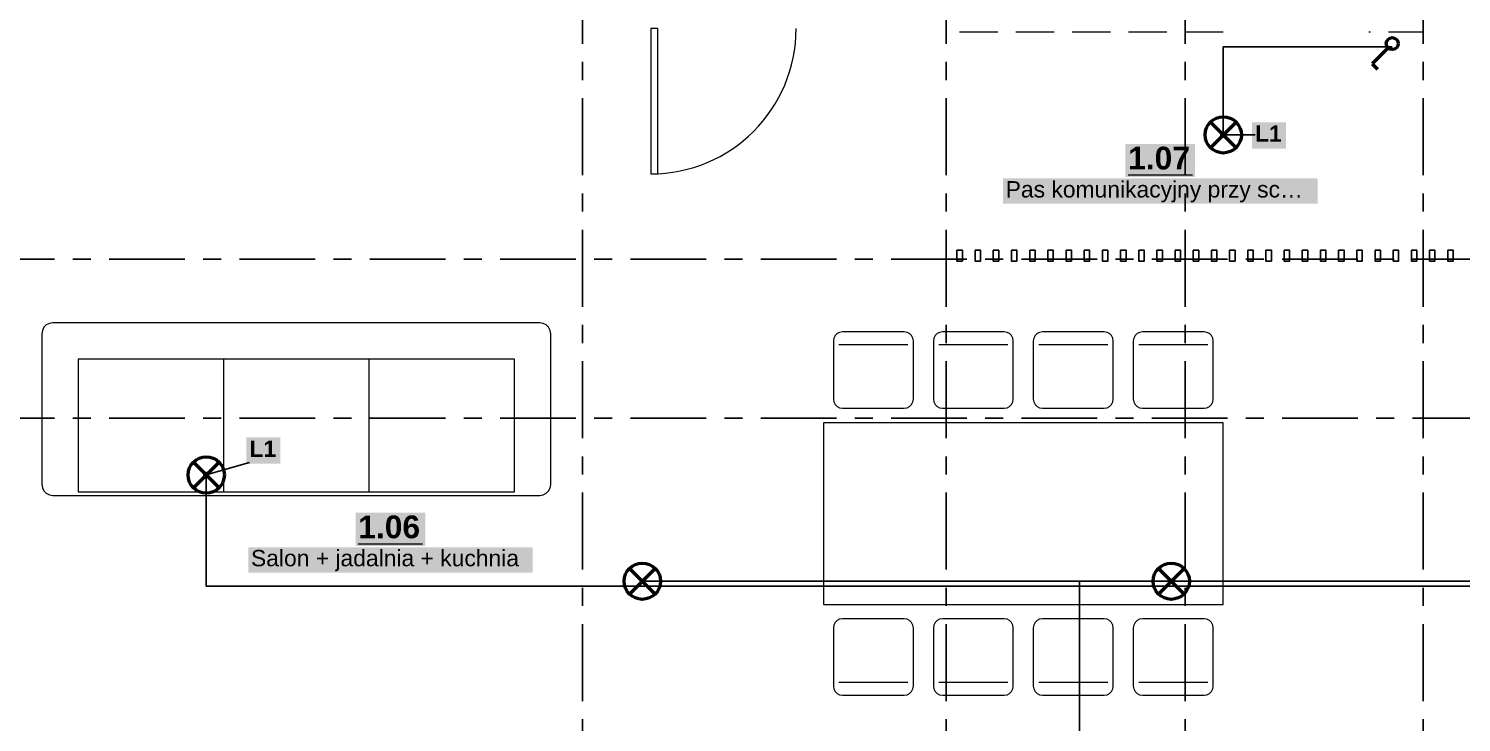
# Model space of a CAD drawing. Header units: metres. Extents: x -4.1 to 20.7, y -4.1 to 10.4.
# Drawn here: x 0.83 to 8.71, y 1.2 to 5.02 of the extents above; entities that cross this region are included whole.
import ezdxf

# ---------------------------------------------------------------- set-up
doc = ezdxf.new("R2010")
doc.units = ezdxf.units.M
doc.linetypes.add('KRESKOWA', pattern=[5.25, 4.2, -1.05])
doc.linetypes.add('PUNKTOWA', pattern=[10.5, 8.4, -1.05, 0, -1.05])
doc.layers.add('A-MASKA', color=7, linetype='Continuous', lineweight=18)
doc.layers.add('E-OPISY', color=2, linetype='Continuous', lineweight=25)
for name, color, linetype, lineweight, true_color in [('E-LACZNIKI', 30, 'Continuous', 35, 0xd06000), ('E-OSWIETLENIE', 30, 'Continuous', 35, 0xd06000), ('E-TRASY', 8, 'Continuous', 25, 0x606060), ('I-OSIE', 8, 'PUNKTOWA', 18, 0x7a7a7a), ('I-PODKLAD', 8, 'Continuous', 18, 0x9a9a9a), ('I-PODKLAD-SCIANY', 8, 'Continuous', 25, 0x6e6e6e), ('I-POMIESZCZENIA', 8, 'Continuous', 25, 0x4a4a4a)]:
    doc.layers.add(name, color=color, linetype=linetype, lineweight=lineweight, true_color=true_color)
doc.styles.add('PL_ARIAL', font='arial.ttf')
doc.styles.add('PL_ARIAL_B', font='arialbd.ttf')

msp = doc.modelspace()

# ---------------------------------------------------------------- hatches: boundary and pattern name
at = {"layer": 'A-MASKA', "true_color": 0xffffff}
for points in [[(7.5575, 4.3594), (7.7452, 4.3594), (7.7452, 4.5042), (7.5575, 4.5042)], [(6.8618, 4.202), (7.2454, 4.202), (7.2454, 4.3845), (6.8618, 4.3845)], [(6.188, 4.0552), (7.9191, 4.0552), (7.9191, 4.195), (6.188, 4.195)], [(2.025, 2.6244), (2.2126, 2.6244), (2.2126, 2.7692), (2.025, 2.7692)], [(2.6262, 2.1716), (3.0098, 2.1716), (3.0098, 2.3541), (2.6262, 2.3541)], [(2.0357, 2.0248), (3.6002, 2.0248), (3.6002, 2.1646), (2.0357, 2.1646)]]:
    msp.add_hatch(color=7, dxfattribs=at).paths.add_polyline_path(points)
at = {"layer": 'E-OPISY', "true_color": 0x000000}
for points in [[(7.4175, 4.435), (7.4169, 4.4395), (7.4152, 4.4437), (7.4124, 4.4474), (7.4088, 4.4502), (7.4045, 4.4519), (7.4, 4.4525), (7.3955, 4.4519), (7.3913, 4.4502), (7.3876, 4.4474), (7.3848, 4.4437), (7.3831, 4.4395), (7.3825, 4.435), (7.3831, 4.4305), (7.3848, 4.4262), (7.3876, 4.4226), (7.3913, 4.4198), (7.3955, 4.4181), (7.4, 4.4175), (7.4045, 4.4181), (7.4088, 4.4198), (7.4124, 4.4226), (7.4152, 4.4262), (7.4169, 4.4305)], [(1.8218, 2.5625), (1.8212, 2.567), (1.8195, 2.5713), (1.8167, 2.5749), (1.8131, 2.5777), (1.8089, 2.5794), (1.8043, 2.58), (1.7998, 2.5794), (1.7956, 2.5777), (1.792, 2.5749), (1.7892, 2.5713), (1.7874, 2.567), (1.7868, 2.5625), (1.7874, 2.558), (1.7892, 2.5537), (1.792, 2.5501), (1.7956, 2.5473), (1.7998, 2.5456), (1.8043, 2.545), (1.8089, 2.5456), (1.8131, 2.5473), (1.8167, 2.5501), (1.8195, 2.5537), (1.8212, 2.558)]]:
    msp.add_hatch(color=7, dxfattribs=at).paths.add_polyline_path(points)

# ---------------------------------------------------------------- linework, layer by layer
at = {"layer": 'E-LACZNIKI', "lineweight": 50, "ltscale": 0.05}
for points in [[(8.3067, 4.9142), (8.2186, 4.8261)], [(8.2186, 4.8261), (8.2483, 4.7964)]]:
    msp.add_lwpolyline(points, dxfattribs=at)
msp.add_circle((8.33, 4.9375), 0.033, dxfattribs=at)
at = {"layer": 'E-OPISY', "lineweight": 25, "ltscale": 0.05}
for points in [[(7.4, 4.435), (7.575, 4.435)], [(1.8043, 2.5625), (2.0425, 2.6303)]]:
    msp.add_lwpolyline(points, dxfattribs=at)
at = {"layer": 'E-OSWIETLENIE', "lineweight": 50, "ltscale": 0.05}
for points in [[(7.3293, 4.3643), (7.4707, 4.5057)], [(7.3293, 4.5057), (7.4707, 4.3643)], [(1.7336, 2.4918), (1.875, 2.6332)], [(1.7336, 2.6332), (1.875, 2.4918)], [(4.1328, 1.9068), (4.2742, 2.0482)], [(4.1328, 2.0482), (4.2742, 1.9068)], [(7.0431, 1.9068), (7.1845, 2.0482)], [(7.0431, 2.0482), (7.1845, 1.9068)]]:
    msp.add_lwpolyline(points, dxfattribs=at)
for centre in [(7.4, 4.435), (1.8043, 2.5625), (4.2035, 1.9775), (7.1138, 1.9775)]:
    msp.add_circle(centre, 0.1, dxfattribs=at)
at = {"layer": 'E-TRASY', "linetype": 'Continuous', "lineweight": 25, "ltscale": 0.05, "flags": 128}
for points in [[(8.33, 4.92), (7.4, 4.92), (7.4, 4.435)], [(11.645, 1.6), (11.645, 1.95), (1.8043, 1.95), (1.8043, 2.5625)], [(7.1138, 1.9775), (4.2035, 1.9775)], [(4.2035, 1.9775), (10.1097, 1.9775)], [(6.61, 0.205), (6.61, 1.9775), (7.1138, 1.9775)]]:
    msp.add_lwpolyline(points, dxfattribs=at)
at = {"layer": 'I-OSIE', "linetype": 'PUNKTOWA', "lineweight": 25, "ltscale": 0.050462, "flags": 128}
for points in [[(3.875, -3.75), (3.875, 10.45)], [(5.875, -3.75), (5.875, 10.45)], [(7.19, -3.75), (7.19, 10.45)], [(8.5, -3.75), (8.5, 10.45)]]:
    msp.add_lwpolyline(points, dxfattribs=at)
at = {"layer": 'I-OSIE', "linetype": 'PUNKTOWA', "lineweight": 25, "ltscale": 0.049657, "flags": 128}
for points in [[(-3.75, 3.75), (20.6514, 3.75)], [(-3.75, 2.875), (20.6514, 2.875)]]:
    msp.add_lwpolyline(points, dxfattribs=at)
at = {"layer": 'I-PODKLAD', "lineweight": 18, "ltscale": 0.05}
msp.add_lwpolyline([(4.25, 5.02), (4.25, 4.22), (4.29, 4.22), (4.29, 5.02)], close=True, dxfattribs=at)
at = {"layer": 'I-PODKLAD', "linetype": 'KRESKOWA', "lineweight": 13, "ltscale": 0.05, "flags": 128}
for points in [[(7.3995, 5), (5.875, 5)], [(8.5, 5.0195), (8.5, 5), (8.2005, 5)]]:
    msp.add_lwpolyline(points, dxfattribs=at)
at = {"layer": 'I-PODKLAD', "lineweight": 13, "ltscale": 0.05, "true_color": 0xb8b8b8}
for points in [[(0.96, 3.4), (0.9415, 3.3971), (0.9247, 3.3885), (0.9115, 3.3753), (0.9029, 3.3585), (0.9, 3.34), (0.9, 2.51), (0.9029, 2.4915), (0.9115, 2.4747), (0.9247, 2.4615), (0.9415, 2.4529), (0.96, 2.45), (3.64, 2.45), (3.6585, 2.4529), (3.6753, 2.4615), (3.6885, 2.4747), (3.6971, 2.4915), (3.7, 2.51), (3.7, 3.34), (3.6971, 3.3585), (3.6885, 3.3753), (3.6753, 3.3885), (3.6585, 3.3971), (3.64, 3.4)], [(5.645, 2.93), (5.6605, 2.9324), (5.6744, 2.9395), (5.6855, 2.9506), (5.6926, 2.9645), (5.695, 2.98), (5.695, 3.3), (5.6926, 3.3155), (5.6855, 3.3294), (5.6744, 3.3405), (5.6605, 3.3476), (5.645, 3.35), (5.305, 3.35), (5.2895, 3.3476), (5.2756, 3.3405), (5.2645, 3.3294), (5.2574, 3.3155), (5.255, 3.3), (5.255, 2.98), (5.2574, 2.9645), (5.2645, 2.9506), (5.2756, 2.9395), (5.2895, 2.9324), (5.305, 2.93)], [(6.195, 2.93), (6.2105, 2.9324), (6.2244, 2.9395), (6.2355, 2.9506), (6.2426, 2.9645), (6.245, 2.98), (6.245, 3.3), (6.2426, 3.3155), (6.2355, 3.3294), (6.2244, 3.3405), (6.2105, 3.3476), (6.195, 3.35), (5.855, 3.35), (5.8395, 3.3476), (5.8256, 3.3405), (5.8145, 3.3294), (5.8074, 3.3155), (5.805, 3.3), (5.805, 2.98), (5.8074, 2.9645), (5.8145, 2.9506), (5.8256, 2.9395), (5.8395, 2.9324), (5.855, 2.93)], [(6.745, 2.93), (6.7605, 2.9324), (6.7744, 2.9395), (6.7855, 2.9506), (6.7926, 2.9645), (6.795, 2.98), (6.795, 3.3), (6.7926, 3.3155), (6.7855, 3.3294), (6.7744, 3.3405), (6.7605, 3.3476), (6.745, 3.35), (6.405, 3.35), (6.3895, 3.3476), (6.3756, 3.3405), (6.3645, 3.3294), (6.3574, 3.3155), (6.355, 3.3), (6.355, 2.98), (6.3574, 2.9645), (6.3645, 2.9506), (6.3756, 2.9395), (6.3895, 2.9324), (6.405, 2.93)], [(7.295, 2.93), (7.3105, 2.9324), (7.3244, 2.9395), (7.3355, 2.9506), (7.3426, 2.9645), (7.345, 2.98), (7.345, 3.3), (7.3426, 3.3155), (7.3355, 3.3294), (7.3244, 3.3405), (7.3105, 3.3476), (7.295, 3.35), (6.955, 3.35), (6.9395, 3.3476), (6.9256, 3.3405), (6.9145, 3.3294), (6.9074, 3.3155), (6.905, 3.3), (6.905, 2.98), (6.9074, 2.9645), (6.9145, 2.9506), (6.9256, 2.9395), (6.9395, 2.9324), (6.955, 2.93)], [(3.5, 3.2), (1.1, 3.2), (1.1, 2.47), (3.5, 2.47)], [(5.2, 1.85), (7.4, 1.85), (7.4, 2.85), (5.2, 2.85)], [(5.305, 1.77), (5.2895, 1.7676), (5.2756, 1.7605), (5.2645, 1.7494), (5.2574, 1.7355), (5.255, 1.72), (5.255, 1.4), (5.2574, 1.3845), (5.2645, 1.3706), (5.2756, 1.3595), (5.2895, 1.3524), (5.305, 1.35), (5.645, 1.35), (5.6605, 1.3524), (5.6744, 1.3595), (5.6855, 1.3706), (5.6926, 1.3845), (5.695, 1.4), (5.695, 1.72), (5.6926, 1.7355), (5.6855, 1.7494), (5.6744, 1.7605), (5.6605, 1.7676), (5.645, 1.77)], [(5.855, 1.77), (5.8395, 1.7676), (5.8256, 1.7605), (5.8145, 1.7494), (5.8074, 1.7355), (5.805, 1.72), (5.805, 1.4), (5.8074, 1.3845), (5.8145, 1.3706), (5.8256, 1.3595), (5.8395, 1.3524), (5.855, 1.35), (6.195, 1.35), (6.2105, 1.3524), (6.2244, 1.3595), (6.2355, 1.3706), (6.2426, 1.3845), (6.245, 1.4), (6.245, 1.72), (6.2426, 1.7355), (6.2355, 1.7494), (6.2244, 1.7605), (6.2105, 1.7676), (6.195, 1.77)], [(6.405, 1.77), (6.3895, 1.7676), (6.3756, 1.7605), (6.3645, 1.7494), (6.3574, 1.7355), (6.355, 1.72), (6.355, 1.4), (6.3574, 1.3845), (6.3645, 1.3706), (6.3756, 1.3595), (6.3895, 1.3524), (6.405, 1.35), (6.745, 1.35), (6.7605, 1.3524), (6.7744, 1.3595), (6.7855, 1.3706), (6.7926, 1.3845), (6.795, 1.4), (6.795, 1.72), (6.7926, 1.7355), (6.7855, 1.7494), (6.7744, 1.7605), (6.7605, 1.7676), (6.745, 1.77)], [(6.955, 1.77), (6.9395, 1.7676), (6.9256, 1.7605), (6.9145, 1.7494), (6.9074, 1.7355), (6.905, 1.72), (6.905, 1.4), (6.9074, 1.3845), (6.9145, 1.3706), (6.9256, 1.3595), (6.9395, 1.3524), (6.955, 1.35), (7.295, 1.35), (7.3105, 1.3524), (7.3244, 1.3595), (7.3355, 1.3706), (7.3426, 1.3845), (7.345, 1.4), (7.345, 1.72), (7.3426, 1.7355), (7.3355, 1.7494), (7.3244, 1.7605), (7.3105, 1.7676), (7.295, 1.77)]]:
    msp.add_lwpolyline(points, close=True, dxfattribs=at)
for points in [[(5.285, 3.28), (5.665, 3.28)], [(5.835, 3.28), (6.215, 3.28)], [(6.385, 3.28), (6.765, 3.28)], [(6.935, 3.28), (7.315, 3.28)], [(1.9, 3.2), (1.9, 2.47)], [(2.7, 3.2), (2.7, 2.47)], [(5.665, 1.42), (5.285, 1.42)], [(6.215, 1.42), (5.835, 1.42)], [(6.765, 1.42), (6.385, 1.42)], [(7.315, 1.42), (6.935, 1.42)]]:
    msp.add_lwpolyline(points, dxfattribs=at)
at = {"layer": 'I-PODKLAD', "lineweight": 13, "ltscale": 0.05}
msp.add_arc((4.25, 5.02), 0.8, -90, 0, dxfattribs=at)
at = {"layer": 'I-PODKLAD-SCIANY', "lineweight": 25, "ltscale": 0.05}
for points in [[(5.935, 3.8), (5.935, 3.74), (5.965, 3.74), (5.965, 3.8)], [(6.035, 3.8), (6.035, 3.74), (6.065, 3.74), (6.065, 3.8)], [(6.135, 3.8), (6.135, 3.74), (6.165, 3.74), (6.165, 3.8)], [(6.235, 3.8), (6.235, 3.74), (6.265, 3.74), (6.265, 3.8)], [(6.335, 3.8), (6.335, 3.74), (6.365, 3.74), (6.365, 3.8)], [(6.435, 3.8), (6.435, 3.74), (6.465, 3.74), (6.465, 3.8)], [(6.535, 3.8), (6.535, 3.74), (6.565, 3.74), (6.565, 3.8)], [(6.635, 3.8), (6.635, 3.74), (6.665, 3.74), (6.665, 3.8)], [(6.735, 3.8), (6.735, 3.74), (6.765, 3.74), (6.765, 3.8)], [(6.835, 3.8), (6.835, 3.74), (6.865, 3.74), (6.865, 3.8)], [(6.935, 3.8), (6.935, 3.74), (6.965, 3.74), (6.965, 3.8)], [(7.035, 3.8), (7.035, 3.74), (7.065, 3.74), (7.065, 3.8)], [(7.135, 3.8), (7.135, 3.74), (7.165, 3.74), (7.165, 3.8)], [(7.235, 3.8), (7.235, 3.74), (7.265, 3.74), (7.265, 3.8)], [(7.335, 3.8), (7.335, 3.74), (7.365, 3.74), (7.365, 3.8)], [(7.435, 3.8), (7.435, 3.74), (7.465, 3.74), (7.465, 3.8)], [(7.535, 3.8), (7.535, 3.74), (7.565, 3.74), (7.565, 3.8)], [(7.635, 3.8), (7.635, 3.74), (7.665, 3.74), (7.665, 3.8)], [(7.735, 3.8), (7.735, 3.74), (7.765, 3.74), (7.765, 3.8)], [(7.835, 3.8), (7.835, 3.74), (7.865, 3.74), (7.865, 3.8)], [(7.935, 3.8), (7.935, 3.74), (7.965, 3.74), (7.965, 3.8)], [(8.035, 3.8), (8.035, 3.74), (8.065, 3.74), (8.065, 3.8)], [(8.135, 3.8), (8.135, 3.74), (8.165, 3.74), (8.165, 3.8)], [(8.235, 3.8), (8.235, 3.74), (8.265, 3.74), (8.265, 3.8)], [(8.335, 3.8), (8.335, 3.74), (8.365, 3.74), (8.365, 3.8)], [(8.435, 3.8), (8.435, 3.74), (8.465, 3.74), (8.465, 3.8)], [(8.535, 3.8), (8.535, 3.74), (8.565, 3.74), (8.565, 3.8)], [(8.635, 3.8), (8.635, 3.74), (8.665, 3.74), (8.665, 3.8)]]:
    msp.add_lwpolyline(points, close=True, dxfattribs=at)
at = {"layer": 'I-POMIESZCZENIA', "lineweight": 18, "ltscale": 0.05}
for points in [[(6.8768, 4.2145), (7.2304, 4.2145)], [(2.6412, 2.1841), (2.9948, 2.1841)]]:
    msp.add_lwpolyline(points, dxfattribs=at)

# ---------------------------------------------------------------- texts
at = {"layer": 'E-OPISY', "style": 'PL_ARIAL_B'}
for p in [(7.575, 4.3967), (2.0425, 2.6618)]:
    msp.add_text('L1', height=0.09, dxfattribs=at).set_placement(p)
at = {"layer": 'I-POMIESZCZENIA'}
for s, height, style, p in [('1.07', 0.125, 'PL_ARIAL_B', (6.8768, 4.2445)), ('Pas komunikacyjny przy sc…', 0.09, 'PL_ARIAL', (6.203, 4.09)), ('1.06', 0.125, 'PL_ARIAL_B', (2.6412, 2.2141)), ('Salon + jadalnia + kuchnia', 0.09, 'PL_ARIAL', (2.0507, 2.0596))]:
    msp.add_text(s, height=height, dxfattribs=dict(at, style=style)).set_placement(p)

doc.saveas('drawing.dxf')
